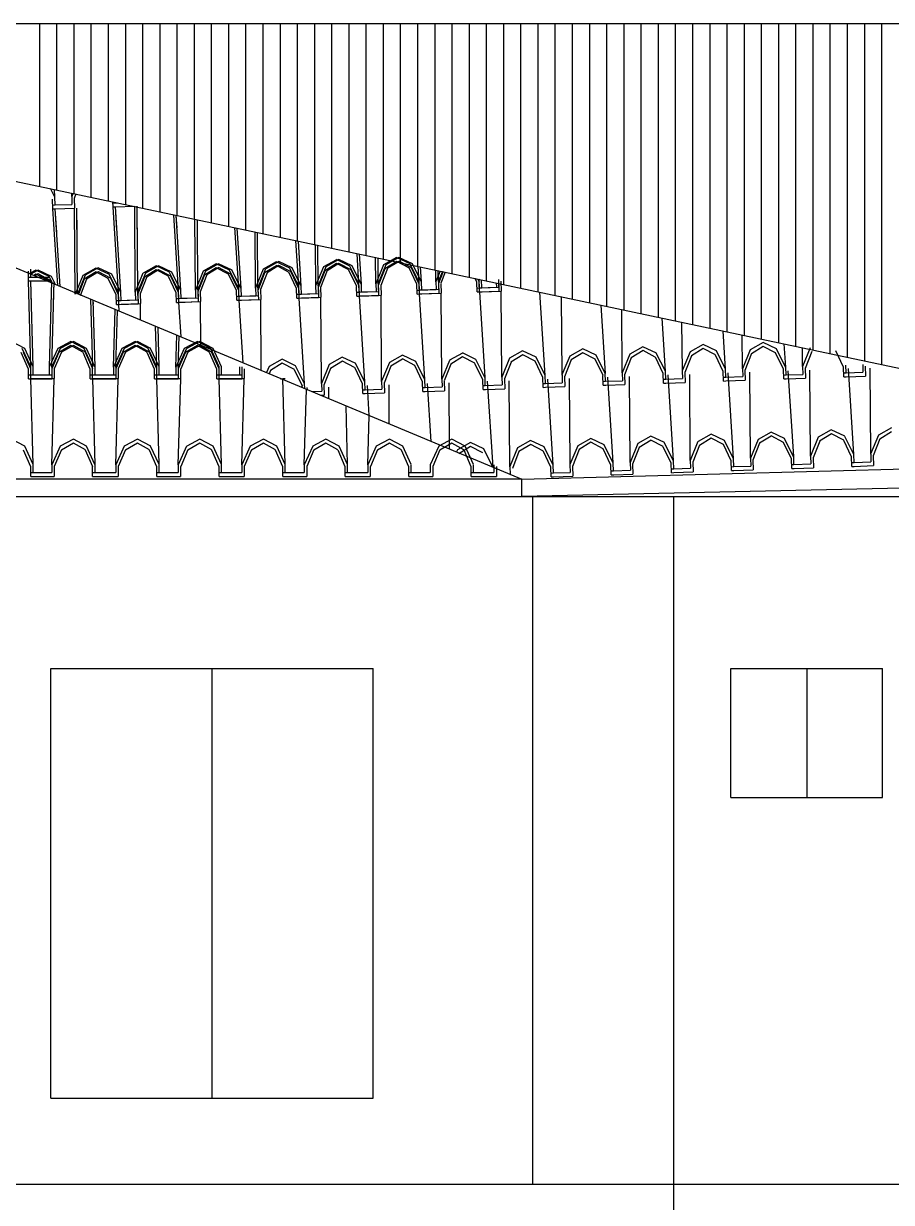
# Model space of a CAD drawing. Extents: x 10 to 180, y 167 to 221.
# Drawn here: x 147.86 to 151.9, y 172.59 to 178.08 of the extents above; entities that cross this region are included whole.
import ezdxf

# ---------------------------------------------------------------- set-up
doc = ezdxf.new("R2010")
doc.units = 0
doc.layers.get('0').update_dxf_attribs({"linetype": 'CONTINUOUS'})
for name, color, linetype in [('AMBIENTES', 3, 'CONTINUOUS'), ('ASHADE', 7, 'CONTINUOUS'), ('COBERTURA', 30, 'CONTINUOUS'), ('COBERTURA1', 6, 'CONTINUOUS'), ('DIVISÓRIAS', 7, 'CONTINUOUS'), ('ESQUADRIAS', 1, 'CONTINUOUS'), ('LOU', 7, 'CONTINUOUS')]:
    doc.layers.add(name, color=color, linetype=linetype)

msp = doc.modelspace()

# ---------------------------------------------------------------- linework, layer by layer
for p, q in [((117.32114299, 178.07850231), (177.32114299, 178.07850231)), ((117.32114299, 175.87850231), (177.32114299, 175.87850231)), ((147.39614299, 172.67850231), (157.22114299, 172.67850231))]:
    msp.add_line(p, q)
at = {"layer": 'AMBIENTES'}
msp.add_line((150.23364299, 172.67850231), (150.23364299, 175.87850231), dxfattribs=at)
at = {"layer": 'ASHADE'}
for p, q in [((145.8707494, 177.75850231), (153.91070446, 176.05850231)), ((145.8707494, 177.75850231), (150.18285582, 175.95850231)), ((150.18285582, 175.95850231), (153.91070446, 176.05850231)), ((150.18285582, 175.95850231), (141.25864299, 175.95850231)), ((150.18285582, 175.87850231), (150.18285582, 175.95850231)), ((153.91070446, 175.95850231), (150.18285582, 175.87850231))]:
    msp.add_line(p, q, dxfattribs=at)
at = {"layer": 'COBERTURA', "color": 2}
for p, q in [((148.0086841, 177.27112887), (147.98907764, 177.31059458)), ((147.99966145, 177.21612514), (147.99807485, 177.26155959)), ((148.00909444, 177.27143026), (148.0068644, 177.30683368)), ((148.01022444, 177.23468995), (148.00895516, 177.27103751)), ((148.09330936, 177.28855541), (148.08717798, 177.27369288)), ((148.08733859, 177.27377472), (148.08860787, 177.23742716)), ((148.08751129, 177.27339838), (148.08739796, 177.28980534)), ((148.09885354, 177.26507886), (148.10044015, 177.21964441)), ((148.10699085, 177.28566254), (148.09896347, 177.26528947)), ((147.99902681, 177.23429892), (148.01022444, 177.23468995)), ((147.99966145, 177.21612514), (148.01085908, 177.21651617)), ((148.02222814, 176.86041183), (147.99980464, 177.21640116)), ((148.01022444, 177.23468995), (148.08860787, 177.23742716)), ((148.01085908, 177.21651617), (148.10044015, 177.21964441)), ((148.03373127, 176.85561008), (148.01096505, 177.21704029)), ((148.01782361, 177.10815707), (148.01096515, 177.21704008)), ((148.10338143, 176.81893702), (148.10061709, 177.21915135)), ((148.11252564, 177.11146414), (148.11177742, 177.21979026)), ((148.11454184, 176.81957614), (148.1117775, 177.21979048)), ((148.27960228, 177.22590089), (148.27878384, 177.24933795)), ((148.27896763, 177.24407467), (148.29016527, 177.2444657)), ((148.27960228, 177.22590089), (148.29079991, 177.22629192)), ((148.3049072, 176.82674955), (148.27974726, 177.22618182)), ((148.29016527, 177.2444657), (148.29007852, 177.24694976)), ((148.29016527, 177.2444657), (148.30017368, 177.2448152)), ((148.29079991, 177.22629192), (148.38038097, 177.22942016)), ((148.31606761, 176.82738868), (148.29090767, 177.22682094)), ((148.29776654, 177.11793289), (148.29090777, 177.22682073)), ((148.38332439, 176.828708), (148.38056005, 177.22892233)), ((148.39246856, 177.12123996), (148.39172037, 177.22956124)), ((148.3944848, 176.82934712), (148.39172046, 177.22956146)), ((148.58484981, 176.83653021), (148.5626278, 177.18932086)), ((148.59601023, 176.83716934), (148.57397966, 177.18692058)), ((148.57770946, 177.12770872), (148.57397975, 177.18692056)), ((148.66326734, 176.83847897), (148.66098768, 177.16852326)), ((148.67241149, 177.13101578), (148.67216875, 177.16615909)), ((148.67442775, 176.8391181), (148.67216884, 177.16615907)), ((148.86479243, 176.84631087), (148.84697361, 177.12919765)), ((148.87595285, 176.84694999), (148.85832547, 177.12679737)), ((148.9432103, 176.84824995), (148.94140767, 177.10923014)), ((148.95437071, 176.84888908), (148.95258883, 177.10686595)), ((149.14473505, 176.85609152), (149.13131942, 177.06907445)), ((149.15589546, 176.85673065), (149.14267128, 177.06667416)), ((149.22315326, 176.85802093), (149.22182766, 177.04993702)), ((149.23431367, 176.85866006), (149.23300882, 177.04757284)), ((149.42467767, 176.86587218), (149.41566523, 177.00895124)), ((149.43583808, 176.8665113), (149.42701709, 177.00655096)), ((149.50309621, 176.86779191), (149.50224766, 176.99064391)), ((149.51425662, 176.86843104), (149.51342881, 176.98827972)), ((149.59957183, 176.98981961), (149.53909545, 176.95586486)), ((149.61073225, 176.99045874), (149.55025586, 176.95650399)), ((149.66228496, 176.96029318), (149.59958732, 176.9899466)), ((149.67344537, 176.96093231), (149.61074774, 176.99058573)), ((147.9199257, 176.93116954), (147.89126687, 176.91507891)), ((147.8968425, 176.89918878), (147.8968425, 176.9355585)), ((147.93108611, 176.93180867), (147.89701519, 176.91267939)), ((147.98263913, 176.9016342), (147.9199415, 176.93128761)), ((147.99379954, 176.90227332), (147.93110191, 176.93192674)), ((148.19986672, 176.94094455), (148.13939033, 176.9069898)), ((148.21102713, 176.94158368), (148.15055075, 176.90762893)), ((148.2625801, 176.91141069), (148.19988247, 176.94106411)), ((148.27374051, 176.91204982), (148.21104288, 176.94170324)), ((148.47980774, 176.95071956), (148.41933136, 176.91676482)), ((148.48043405, 176.93252492), (148.42555654, 176.89876576)), ((148.49096815, 176.95135869), (148.43049177, 176.91740394)), ((148.49159446, 176.93316404), (148.43671695, 176.89940488)), ((148.54252107, 176.92118719), (148.47982344, 176.95084061)), ((148.53740153, 176.90285254), (148.48030279, 176.9327014)), ((148.55368149, 176.92182632), (148.49098385, 176.95147973)), ((148.54856195, 176.90349166), (148.4914632, 176.93334053)), ((148.75974876, 176.96049458), (148.69927238, 176.92653983)), ((148.76037408, 176.94229952), (148.70549657, 176.90854036)), ((148.77090918, 176.9611337), (148.71043279, 176.92717896)), ((148.77153449, 176.94293865), (148.71665698, 176.90917949)), ((148.82246204, 176.93096369), (148.75976441, 176.96061711)), ((148.81734149, 176.91262937), (148.76024274, 176.94247824)), ((148.83362246, 176.93160282), (148.77092482, 176.96125623)), ((148.8285019, 176.9132685), (148.77140315, 176.94311736)), ((148.86436847, 176.84599782), (148.82216224, 176.93095444)), ((148.87552888, 176.84663694), (148.83332266, 176.93159356)), ((148.97903972, 176.93624897), (148.94286258, 176.84855514)), ((148.99020014, 176.9368881), (148.954023, 176.84919427)), ((149.03968979, 176.97026959), (148.9792134, 176.93631484)), ((149.04031411, 176.95207412), (148.9854366, 176.91831496)), ((149.0508502, 176.97090871), (148.99037381, 176.93695397)), ((149.05147452, 176.95271325), (148.99659701, 176.91895409)), ((149.10240301, 176.94074019), (149.03970538, 176.9703936)), ((149.09728144, 176.92240621), (149.04018269, 176.95225507)), ((149.11356343, 176.94137931), (149.0508658, 176.97103273)), ((149.10844185, 176.92304534), (149.0513431, 176.9528942)), ((149.14430655, 176.85577458), (149.10210032, 176.9407312)), ((149.15546696, 176.85641371), (149.11326073, 176.94137033)), ((149.25897788, 176.94602351), (149.22280074, 176.85832968)), ((149.27013829, 176.94666264), (149.23396115, 176.85896881)), ((149.31963081, 176.9800446), (149.25915442, 176.94608985)), ((149.32025414, 176.96184872), (149.26537663, 176.92808957)), ((149.33079122, 176.98068373), (149.27031484, 176.94672898)), ((149.33141455, 176.96248785), (149.27653704, 176.92872869)), ((149.38234399, 176.95051669), (149.31964635, 176.9801701)), ((149.37722139, 176.93218305), (149.32012264, 176.96203191)), ((149.3935044, 176.95115581), (149.33080677, 176.98080923)), ((149.3883818, 176.93282217), (149.33128305, 176.96267104)), ((149.41384564, 176.8556514), (149.37755542, 176.93171704)), ((149.42424462, 176.86555135), (149.3820384, 176.95050797)), ((149.42500605, 176.85629053), (149.38871583, 176.93235617)), ((149.43540503, 176.86619048), (149.39319881, 176.9511471)), ((149.53891603, 176.95579805), (149.50273889, 176.86810423)), ((149.55007644, 176.95643718), (149.5138993, 176.86874335)), ((149.54544212, 176.93813543), (149.51454637, 176.8597236)), ((149.55660253, 176.93877455), (149.52570678, 176.86036273)), ((149.60019417, 176.97162333), (149.54531666, 176.93786417)), ((149.61135458, 176.97226245), (149.55647707, 176.9385033)), ((149.65716134, 176.94195989), (149.60006259, 176.97180875)), ((149.66832175, 176.94259901), (149.61122301, 176.97244787)), ((149.69378842, 176.86542393), (149.6574982, 176.94148957)), ((149.7041827, 176.87532812), (149.66197647, 176.96028474)), ((149.70494883, 176.86606306), (149.66865862, 176.9421287)), ((149.71534311, 176.87596725), (149.67313688, 176.96092387)), ((149.70462029, 176.87565283), (149.70001104, 176.94882803)), ((149.7157807, 176.87629196), (149.7113629, 176.94642775)), ((149.78303917, 176.87756289), (149.78266765, 176.93135079)), ((147.88563804, 176.88100392), (147.88563804, 176.92646607)), ((147.88563804, 176.89918878), (147.8968425, 176.89918878)), ((147.88563804, 176.88100392), (147.8968425, 176.88100392)), ((147.89702879, 176.48129008), (147.88582417, 176.88135709)), ((147.8968425, 176.89918878), (147.9831239, 176.89918878)), ((147.8968425, 176.88100392), (147.99432836, 176.88100392)), ((147.90820471, 176.48153932), (147.89700009, 176.88160633)), ((147.90005681, 176.77246778), (147.89700018, 176.88160612)), ((147.92055399, 176.91297571), (147.91075147, 176.90694547)), ((147.9317144, 176.91361484), (147.91678134, 176.90442842)), ((147.97752163, 176.88329886), (147.92042288, 176.91314773)), ((147.98868204, 176.88393799), (147.9315833, 176.91378685)), ((147.98017338, 176.87796672), (147.97784151, 176.8828544)), ((147.9977449, 176.87063185), (147.98234802, 176.90162413)), ((147.98331676, 176.48035568), (147.99452139, 176.88042269)), ((147.99448987, 176.8719906), (147.98900193, 176.88349353)), ((148.01222586, 176.86458707), (147.99350843, 176.90226326)), ((147.99449268, 176.48060492), (148.00569731, 176.88067193)), ((148.00266676, 176.77246778), (148.00569721, 176.88067172)), ((148.13922526, 176.90692535), (148.10304812, 176.81923152)), ((148.15038567, 176.90756448), (148.11420854, 176.81987065)), ((148.14572936, 176.88923994), (148.1185311, 176.82021214)), ((148.15688977, 176.88987906), (148.12599402, 176.81146724)), ((148.20049402, 176.92275031), (148.14561651, 176.88899115)), ((148.21165443, 176.92338944), (148.15677693, 176.88963028)), ((148.25746158, 176.8930757), (148.20036284, 176.92292456)), ((148.268622, 176.89371483), (148.21152325, 176.92356369)), ((148.29407451, 176.81656129), (148.2577843, 176.89262693)), ((148.30449232, 176.82644428), (148.26228609, 176.9114009)), ((148.30523493, 176.81720041), (148.26894471, 176.89326605)), ((148.31565273, 176.82708341), (148.27344651, 176.91204003)), ((148.41916342, 176.91669989), (148.38298628, 176.82900606)), ((148.43032383, 176.91733902), (148.39414669, 176.82964519)), ((148.42567191, 176.89901903), (148.39477616, 176.82060721)), ((148.43683232, 176.89965816), (148.40593658, 176.82124634)), ((148.5740173, 176.82633382), (148.53772708, 176.90239946)), ((148.58443039, 176.83622105), (148.54222417, 176.92117767)), ((148.58517771, 176.82697294), (148.54888749, 176.90303858)), ((148.59559081, 176.83686017), (148.55338458, 176.92181679)), ((148.69910157, 176.92647443), (148.66292443, 176.8387806)), ((148.71026198, 176.92711356), (148.67408484, 176.83941973)), ((148.70561446, 176.90879813), (148.67471872, 176.83038631)), ((148.71677488, 176.90943726), (148.68587913, 176.83102543)), ((148.85396008, 176.83610634), (148.81766986, 176.91217198)), ((148.86512049, 176.83674547), (148.82883027, 176.91281111)), ((148.98555701, 176.91857723), (148.95466127, 176.84016541)), ((148.99671743, 176.91921636), (148.96582168, 176.84080453)), ((149.13390286, 176.84587887), (149.09761264, 176.92194451)), ((149.14506327, 176.846518), (149.10877305, 176.92258364)), ((149.26549957, 176.92835633), (149.23460382, 176.8499445)), ((149.27665998, 176.92899546), (149.24576423, 176.85058363)), ((149.70573953, 176.83888308), (149.70447024, 176.87523064)), ((149.71689994, 176.83952221), (149.71563066, 176.87586977)), ((149.80296577, 176.92705888), (149.78267705, 176.87787877)), ((149.78285367, 176.87796785), (149.78412296, 176.84162029)), ((149.81298826, 176.92493968), (149.79383746, 176.87851789)), ((149.79419958, 176.87820202), (149.7938488, 176.9289866)), ((149.79401409, 176.87860697), (149.79528337, 176.84225942)), ((149.81607498, 176.92428701), (149.79448892, 176.8695027)), ((149.82614463, 176.92215785), (149.80564934, 176.87014183)), ((149.9737312, 176.87519646), (149.96537126, 176.89271922)), ((149.97511736, 176.83009402), (149.97353076, 176.87552847)), ((149.98489161, 176.87583558), (149.97812295, 176.89002295)), ((149.98412077, 176.88510489), (149.98209471, 176.88918314)), ((149.98568035, 176.84865883), (149.98441107, 176.88500639)), ((149.98627777, 176.83073315), (149.98469117, 176.87616759)), ((149.99528118, 176.88574401), (149.99491985, 176.88647134)), ((149.99684077, 176.84929796), (149.99557148, 176.88564551)), ((150.07395491, 176.88838272), (150.0752242, 176.85203517)), ((150.08546987, 176.87968686), (150.08705647, 176.83425242)), ((148.30603541, 176.79000434), (148.30476612, 176.82635189)), ((148.31719582, 176.79064346), (148.31592654, 176.82699102)), ((148.38314955, 176.8290891), (148.38441884, 176.79274155)), ((148.39430997, 176.82972823), (148.39557925, 176.79338067)), ((148.39466451, 176.82039324), (148.39625111, 176.7749588)), ((148.40582492, 176.82103237), (148.40741153, 176.77559792)), ((148.57541324, 176.78121528), (148.57382664, 176.82664972)), ((148.58597623, 176.79978008), (148.58470695, 176.83612764)), ((148.58657365, 176.7818544), (148.58498705, 176.82728885)), ((148.59713664, 176.80041921), (148.59586736, 176.83676677)), ((148.66309038, 176.83886485), (148.66435966, 176.80251729)), ((148.67425079, 176.83950398), (148.67552007, 176.80315642)), ((148.67460533, 176.83016899), (148.67619194, 176.78473454)), ((148.68576574, 176.83080812), (148.68735235, 176.78537367)), ((148.85535407, 176.79099102), (148.85376746, 176.83642547)), ((148.86591706, 176.80955583), (148.86464777, 176.84590339)), ((148.86651448, 176.79163015), (148.86492787, 176.8370646)), ((148.87707747, 176.81019496), (148.87580818, 176.84654252)), ((148.9430312, 176.8486406), (148.94430049, 176.81229304)), ((148.95419161, 176.84927973), (148.9554609, 176.81293217)), ((148.95454616, 176.83994474), (148.95613276, 176.79451029)), ((148.96570657, 176.84058387), (148.96729317, 176.79514942)), ((149.13529489, 176.80076677), (149.13370828, 176.84620122)), ((149.14585788, 176.81933158), (149.1445886, 176.85567914)), ((149.1464553, 176.8014059), (149.1448687, 176.84684035)), ((149.14585788, 176.81933158), (149.22424131, 176.82206879)), ((149.15701829, 176.81997071), (149.15574901, 176.85631827)), ((149.15701829, 176.81997071), (149.23540172, 176.82270792)), ((149.22297203, 176.85841635), (149.22424131, 176.82206879)), ((149.23413244, 176.85905548), (149.23540172, 176.82270792)), ((149.23448698, 176.84972049), (149.23607359, 176.80428604)), ((149.24564739, 176.85035962), (149.247234, 176.80492517)), ((149.41523571, 176.81054252), (149.41364911, 176.85597697)), ((149.41460107, 176.8287163), (149.4257987, 176.82910733)), ((149.4257987, 176.82910733), (149.42452942, 176.86545489)), ((149.42639613, 176.81118165), (149.42480952, 176.8566161)), ((149.42576148, 176.82935543), (149.43695912, 176.82974646)), ((149.4257987, 176.82910733), (149.50418214, 176.83184454)), ((149.43695912, 176.82974646), (149.43568983, 176.86609402)), ((149.43695912, 176.82974646), (149.51534255, 176.83248367)), ((149.50291285, 176.8681921), (149.50418214, 176.83184454)), ((149.51407326, 176.86883123), (149.51534255, 176.83248367)), ((149.5144278, 176.85949624), (149.51601441, 176.81406179)), ((149.52558822, 176.86013537), (149.52717482, 176.81470092)), ((149.69517654, 176.82031827), (149.69358993, 176.86575272)), ((149.6945419, 176.83849205), (149.70573953, 176.83888308)), ((149.69517654, 176.82031827), (149.70637417, 176.8207093)), ((149.70633695, 176.8209574), (149.70475034, 176.86639185)), ((149.70570231, 176.83913118), (149.71689994, 176.83952221)), ((149.70573953, 176.83888308), (149.78412296, 176.84162029)), ((149.70633695, 176.8209574), (149.71753458, 176.82134843)), ((149.70637417, 176.8207093), (149.79595523, 176.82383754)), ((149.73165084, 176.4218306), (149.7064909, 176.82126286)), ((149.71689994, 176.83952221), (149.79528337, 176.84225942)), ((149.71753458, 176.82134843), (149.80711565, 176.82447667)), ((149.79436863, 176.86927199), (149.79595523, 176.82383754)), ((149.80552904, 176.86991112), (149.80711565, 176.82447667)), ((149.81006972, 176.42374066), (149.80730538, 176.82395499)), ((149.97448272, 176.8482678), (149.98568035, 176.84865883)), ((149.97511736, 176.83009402), (149.986315, 176.83048505)), ((149.98564313, 176.84890693), (149.99684077, 176.84929796)), ((149.98568035, 176.84865883), (150.06406378, 176.85139604)), ((149.98627777, 176.83073315), (149.99747541, 176.83112418)), ((149.986315, 176.83048505), (150.07589606, 176.83361329)), ((150.01159346, 176.43161125), (149.98643352, 176.83104352)), ((149.99684077, 176.84929796), (150.0752242, 176.85203517)), ((149.99747541, 176.83112418), (150.08705647, 176.83425242)), ((150.06334416, 176.87200344), (150.06406378, 176.85139604)), ((150.07463884, 176.86961524), (150.07589606, 176.83361329)), ((150.09001268, 176.43351163), (150.08724834, 176.83372597)), ((150.29153608, 176.44139191), (150.2671263, 176.82891493)), ((148.18499242, 176.48129492), (148.17617431, 176.79615017)), ((148.19616834, 176.48154416), (148.18748949, 176.79142688)), ((148.18802057, 176.77246778), (148.18748958, 176.79142684)), ((148.29547242, 176.77143953), (148.29388581, 176.81687397)), ((148.29483777, 176.78961331), (148.30603541, 176.79000434)), ((148.29547242, 176.77143953), (148.30667005, 176.77183056)), ((148.30663283, 176.77207865), (148.30504622, 176.8175131)), ((148.30599819, 176.79025243), (148.31719582, 176.79064346)), ((148.30603541, 176.79000434), (148.38441884, 176.79274155)), ((148.30663283, 176.77207865), (148.31783046, 176.77246968)), ((148.30667005, 176.77183056), (148.39625111, 176.7749588)), ((148.30876556, 176.74080269), (148.30677781, 176.77235958)), ((148.31719582, 176.79064346), (148.39557925, 176.79338067)), ((148.31783046, 176.77246968), (148.40741153, 176.77559792)), ((148.40811394, 176.69933175), (148.4075906, 176.7751001)), ((148.5747786, 176.79938905), (148.58597623, 176.79978008)), ((148.57541324, 176.78121528), (148.58661087, 176.78160631)), ((148.58593901, 176.80002818), (148.59713664, 176.80041921)), ((148.58597623, 176.79978008), (148.66435966, 176.80251729)), ((148.58657365, 176.7818544), (148.59777129, 176.78224543)), ((148.58661087, 176.78160631), (148.67619194, 176.78473454)), ((148.59690034, 176.62052675), (148.58672043, 176.78214024)), ((148.59713664, 176.80041921), (148.67552007, 176.80315642)), ((148.59777129, 176.78224543), (148.68735235, 176.78537367)), ((148.68893406, 176.58210917), (148.68753356, 176.78487108)), ((148.85471942, 176.8091648), (148.86591706, 176.80955583)), ((148.85535407, 176.79099102), (148.8665517, 176.79138205)), ((148.86587984, 176.80980393), (148.87707747, 176.81019496)), ((148.86591706, 176.80955583), (148.94430049, 176.81229304)), ((148.86651448, 176.79163015), (148.87771211, 176.79202118)), ((148.8665517, 176.79138205), (148.95613276, 176.79451029)), ((148.88503513, 176.50025082), (148.86666305, 176.79192089)), ((148.87707747, 176.81019496), (148.9554609, 176.81293217)), ((148.87771211, 176.79202118), (148.96729317, 176.79514942)), ((148.96975418, 176.4648866), (148.96747651, 176.79464205)), ((149.13466025, 176.81894055), (149.14585788, 176.81933158)), ((149.13529489, 176.80076677), (149.14649252, 176.8011578)), ((149.14582066, 176.81957968), (149.15701829, 176.81997071)), ((149.1464553, 176.8014059), (149.15765293, 176.80179693)), ((149.14649252, 176.8011578), (149.23607359, 176.80428604)), ((149.1717656, 176.40226929), (149.14660567, 176.80170155)), ((149.15765293, 176.80179693), (149.247234, 176.80492517)), ((149.25018381, 176.4041987), (149.24741947, 176.80441303)), ((149.41523571, 176.81054252), (149.42643335, 176.81093355)), ((149.42639613, 176.81118165), (149.43759376, 176.81157268)), ((149.42643335, 176.81093355), (149.51601441, 176.81406179)), ((149.45170822, 176.41204994), (149.42654829, 176.81148221)), ((149.43759376, 176.81157268), (149.52717482, 176.81470092)), ((149.53012677, 176.41396968), (149.52736243, 176.81418401)), ((150.36995563, 176.44328261), (150.36743852, 176.80770452)), ((150.5714787, 176.45117257), (150.55147211, 176.76879173)), ((148.28174736, 176.48035084), (148.28926973, 176.74894082)), ((148.29292328, 176.48060008), (148.3003096, 176.74433245)), ((150.64989859, 176.45305359), (150.64785851, 176.7484114)), ((148.48342302, 176.48129976), (148.47813524, 176.6701028)), ((148.49459894, 176.481549), (148.48945042, 176.66537951)), ((150.85142132, 176.46095322), (150.83581792, 176.70866852)), ((150.92984155, 176.46282457), (150.92827851, 176.68911829)), ((148.57232777, 176.480346), (148.57649238, 176.62904564)), ((148.58350369, 176.48059524), (148.58753225, 176.62443727)), ((151.13136393, 176.47073388), (151.12016373, 176.64854531)), ((151.2097845, 176.47259555), (151.2086985, 176.62982517)), ((147.86882937, 176.56756052), (147.80720482, 176.59938398)), ((147.88584521, 176.47135602), (147.85223175, 176.54864183)), ((147.8965287, 176.48093983), (147.85731313, 176.56731768)), ((147.89702113, 176.47160526), (147.86340767, 176.54889108)), ((147.90770462, 176.48118908), (147.86848905, 176.56756692)), ((148.02213002, 176.56710284), (147.98291445, 176.480725)), ((148.03330594, 176.56735209), (147.99409037, 176.48097424)), ((148.02809038, 176.54927603), (147.99447692, 176.47199022)), ((148.03926629, 176.54952528), (148.00565284, 176.47223946)), ((148.08397082, 176.59899127), (148.02234627, 176.5671678)), ((148.08394565, 176.58077986), (148.02792339, 176.54895646)), ((148.09514674, 176.59924051), (148.03352219, 176.56741704)), ((148.09512157, 176.5810291), (148.03909931, 176.54920571)), ((148.13984288, 176.54917318), (148.08382063, 176.58099658)), ((148.14561528, 176.56731201), (148.08399073, 176.59913548)), ((148.1510188, 176.54942243), (148.09499655, 176.58124582)), ((148.1567912, 176.56756126), (148.09516665, 176.59938473)), ((148.17380871, 176.47135273), (148.14019526, 176.54863854)), ((148.18448765, 176.48094095), (148.14527208, 176.56731879)), ((148.18498463, 176.47160198), (148.15137117, 176.54888779)), ((148.19566357, 176.48119019), (148.156448, 176.56756803)), ((148.32055595, 176.56710173), (148.28134038, 176.48072388)), ((148.33173187, 176.56735097), (148.29251629, 176.48097313)), ((148.32652086, 176.54927932), (148.2929074, 176.47199351)), ((148.33769678, 176.54952856), (148.30408332, 176.47224275)), ((148.38239963, 176.59899052), (148.32077508, 176.56716706)), ((148.38237345, 176.58077874), (148.3263512, 176.54895535)), ((148.39357555, 176.59923977), (148.331951, 176.5674163)), ((148.39354937, 176.58102799), (148.33752712, 176.54920459)), ((148.43827068, 176.5491743), (148.38224843, 176.5809977)), ((148.44404409, 176.56731276), (148.38241954, 176.59913623)), ((148.4494466, 176.54942355), (148.39342435, 176.58124694)), ((148.45522001, 176.567562), (148.39359546, 176.59938547)), ((148.4722392, 176.47134944), (148.43862574, 176.54863526)), ((148.48291358, 176.48094206), (148.44369801, 176.5673199)), ((148.48341511, 176.47159869), (148.44980166, 176.5488845)), ((148.4940895, 176.48119131), (148.45487393, 176.56756915)), ((148.61113167, 176.56710061), (148.5719161, 176.48072277)), ((148.62230759, 176.56734986), (148.58309202, 176.48097201)), ((148.61710114, 176.54928261), (148.58348768, 176.47199679)), ((148.62827706, 176.54953185), (148.5946636, 176.47224604)), ((148.67297824, 176.59898978), (148.61135369, 176.56716631)), ((148.67295106, 176.58077762), (148.6169288, 176.54895423)), ((148.68415416, 176.59923902), (148.62252961, 176.56741556)), ((148.68412698, 176.58102687), (148.62810472, 176.54920347)), ((148.72884829, 176.54917542), (148.67282603, 176.58099882)), ((148.7346227, 176.5673135), (148.67299815, 176.59913697)), ((148.74002421, 176.54942466), (148.68400195, 176.58124806)), ((148.74579862, 176.56756275), (148.68417407, 176.59938621)), ((148.76281948, 176.47134616), (148.72920602, 176.54863197)), ((148.7734893, 176.48094318), (148.73427373, 176.56732102)), ((148.7739954, 176.4715954), (148.74038194, 176.54888121)), ((148.78466522, 176.48119242), (148.74544965, 176.56757026)), ((150.18648443, 176.5555474), (150.12600805, 176.52159265)), ((150.24919745, 176.52602395), (150.18649982, 176.55567736)), ((150.46642545, 176.56532241), (150.40594907, 176.53136766)), ((150.46704481, 176.5471249), (150.4121673, 176.51336574)), ((150.52913842, 176.53580044), (150.46644079, 176.56545386)), ((150.52401175, 176.51746816), (150.466913, 176.54731702)), ((150.74636648, 176.57509742), (150.68589009, 176.54114268)), ((150.74698484, 176.5568995), (150.69210733, 176.52314035)), ((150.80907939, 176.54557694), (150.74638176, 176.57523036)), ((150.8039517, 176.527245), (150.74685295, 176.55709386)), ((150.96563735, 176.55084852), (150.92946021, 176.46315469)), ((151.0263075, 176.58487244), (150.96583111, 176.55091769)), ((151.02692487, 176.56667411), (150.97204736, 176.53291495)), ((151.08902036, 176.55535344), (151.02632273, 176.58500686)), ((151.08389165, 176.53702183), (151.0267929, 176.5668707)), ((151.13090363, 176.47038972), (151.0886974, 176.55534634)), ((151.2455755, 176.56062306), (151.20939837, 176.47292923)), ((151.30624852, 176.59464745), (151.24577214, 176.5606927)), ((151.3068649, 176.57644871), (151.25198739, 176.54268955)), ((151.36896133, 176.56512994), (151.3062637, 176.59478335)), ((151.3638316, 176.54679867), (151.30673286, 176.57664753)), ((151.40047566, 176.47023686), (151.36418544, 176.5463025)), ((151.4108417, 176.48016649), (151.36863548, 176.56512311)), ((151.41130655, 176.48051453), (151.40450954, 176.58842211)), ((151.48972746, 176.48236653), (151.48911849, 176.57053205)), ((151.52551366, 176.5703976), (151.48933652, 176.48270378)), ((151.53207054, 176.55276688), (151.50117479, 176.47435505)), ((151.68041844, 176.48000939), (151.64412823, 176.55607503)), ((149.06672034, 176.51644735), (149.00624395, 176.48249261)), ((149.06734466, 176.49825189), (149.01246715, 176.46449273)), ((149.12943357, 176.48691795), (149.06673594, 176.51657137)), ((149.12431199, 176.46858398), (149.06721324, 176.49843284)), ((149.28600843, 176.49220128), (149.24983129, 176.40450745)), ((149.34666136, 176.52622236), (149.28618498, 176.49226762)), ((149.34728469, 176.50802649), (149.29240718, 176.47426733)), ((149.40937454, 176.49669445), (149.34667691, 176.52634787)), ((149.40425194, 176.47836081), (149.34715319, 176.50820967)), ((149.45127517, 176.41172912), (149.40906895, 176.49668574)), ((149.56594658, 176.50197582), (149.52976944, 176.41428199)), ((149.62660239, 176.53599738), (149.566126, 176.50204263)), ((149.62722472, 176.51780109), (149.57234721, 176.48404193)), ((149.68931551, 176.50647095), (149.62661788, 176.53612436)), ((149.68419189, 176.48813765), (149.62709315, 176.51798651)), ((149.73121325, 176.42150588), (149.68900703, 176.5064625)), ((149.84588474, 176.51175036), (149.8097076, 176.42405653)), ((149.85241522, 176.49409229), (149.82151948, 176.41568047)), ((149.90654341, 176.54577239), (149.84606702, 176.51181764)), ((149.90716475, 176.5275757), (149.85228724, 176.49381654)), ((149.96925648, 176.51624745), (149.90655885, 176.54590086)), ((149.96413185, 176.49791449), (149.9070331, 176.52776335)), ((150.00076176, 176.42137422), (149.96447154, 176.49743986)), ((150.01115133, 176.43128265), (149.9689451, 176.51623927)), ((150.12582289, 176.5215249), (150.08964575, 176.43383107)), ((150.13235778, 176.50387139), (150.10146203, 176.42545956)), ((150.18710478, 176.5373503), (150.13222727, 176.50359114)), ((150.2440718, 176.50769132), (150.18697305, 176.53754018)), ((150.28070454, 176.43114675), (150.24441432, 176.50721239)), ((150.2910894, 176.44105942), (150.24888318, 176.52601604)), ((150.40576104, 176.53129944), (150.3695839, 176.44360561)), ((150.41230033, 176.51365049), (150.38140458, 176.43523866)), ((150.56064732, 176.44091928), (150.5243571, 176.51698492)), ((150.57102748, 176.45083619), (150.52882125, 176.53579281)), ((150.6856992, 176.54107398), (150.64952206, 176.45338015)), ((150.69224288, 176.52342959), (150.66134713, 176.44501776)), ((150.8405901, 176.45069181), (150.80429988, 176.52675745)), ((150.85096555, 176.46061296), (150.80875933, 176.54556958)), ((150.97218543, 176.53320868), (150.94128969, 176.45479686)), ((151.12053288, 176.46046434), (151.08424266, 176.53652998)), ((151.25212798, 176.54298778), (151.22123224, 176.46457596)), ((151.76947, 176.49257586), (151.77073928, 176.4562283)), ((147.88563804, 176.42626555), (147.88563804, 176.47172769)), ((147.88563804, 176.44445041), (147.8968425, 176.44445041)), ((147.89681396, 176.42651479), (147.89681396, 176.47197693)), ((147.89681396, 176.44469965), (147.90801842, 176.44469965)), ((147.8968425, 176.44445041), (147.8968425, 176.48082012)), ((147.8968425, 176.44445041), (147.9831239, 176.44445041)), ((147.90801842, 176.44469965), (147.90801842, 176.48106936)), ((147.90801842, 176.44469965), (147.99429982, 176.44469965)), ((147.9831239, 176.48082012), (147.9831239, 176.44445041)), ((147.99429982, 176.48106936), (147.99429982, 176.44469965)), ((147.99432836, 176.47172769), (147.99432836, 176.42626555)), ((148.00550428, 176.47197693), (148.00550428, 176.42651479)), ((148.1735997, 176.42626555), (148.1735997, 176.47172769)), ((148.1735997, 176.44445041), (148.18480416, 176.44445041)), ((148.18477562, 176.42651479), (148.18477562, 176.47197693)), ((148.18477562, 176.44469965), (148.19598008, 176.44469965)), ((148.18480416, 176.44445041), (148.18480416, 176.48082012)), ((148.18480416, 176.44445041), (148.28155254, 176.44445041)), ((148.19598008, 176.44469965), (148.19598008, 176.48106936)), ((148.19598008, 176.44469965), (148.29272846, 176.44469965)), ((148.28155254, 176.48082012), (148.28155254, 176.44445041)), ((148.29272846, 176.48106936), (148.29272846, 176.44469965)), ((148.292757, 176.47172769), (148.292757, 176.42626555)), ((148.30393292, 176.47197693), (148.30393292, 176.42651479)), ((148.47202834, 176.42626555), (148.47202834, 176.47172769)), ((148.47202834, 176.44445041), (148.48323279, 176.44445041)), ((148.48320425, 176.42651479), (148.48320425, 176.47197693)), ((148.48320425, 176.44469965), (148.49440871, 176.44469965)), ((148.48323279, 176.44445041), (148.48323279, 176.48082012)), ((148.48323279, 176.44445041), (148.57213098, 176.44445041)), ((148.49440871, 176.44469965), (148.49440871, 176.48106936)), ((148.49440871, 176.44469965), (148.5833069, 176.44469965)), ((148.57213098, 176.48082012), (148.57213098, 176.44445041)), ((148.5833069, 176.48106936), (148.5833069, 176.44469965)), ((148.58333544, 176.47172769), (148.58333544, 176.42626555)), ((148.59451136, 176.47197693), (148.59451136, 176.42651479)), ((148.76260677, 176.42626555), (148.76260677, 176.47172769)), ((148.76260677, 176.44445041), (148.77381123, 176.44445041)), ((148.77378269, 176.42651479), (148.77378269, 176.47197693)), ((148.77378269, 176.44469965), (148.78498715, 176.44469965)), ((148.77381123, 176.44445041), (148.77381123, 176.48082012)), ((148.77381123, 176.44445041), (148.86827085, 176.44445041)), ((148.78498715, 176.44469965), (148.78498715, 176.48106936)), ((148.78498715, 176.44469965), (148.87944677, 176.44469965)), ((148.86827085, 176.48082012), (148.86827085, 176.44445041)), ((148.87944677, 176.48106936), (148.87944677, 176.44469965)), ((148.87947531, 176.47172769), (148.87947531, 176.42626555)), ((148.89065123, 176.47197693), (148.89065123, 176.42651479)), ((149.00607028, 176.48242674), (148.99456219, 176.454531)), ((149.01258757, 176.464755), (149.00658214, 176.44951353)), ((149.16093341, 176.39205664), (149.12464319, 176.46812228)), ((149.1713371, 176.40195235), (149.12913087, 176.48690897)), ((149.29253012, 176.47453409), (149.26163437, 176.39612227)), ((149.44087619, 176.40182917), (149.40458597, 176.47789481)), ((149.57247267, 176.48431319), (149.54157693, 176.40590137)), ((149.72081897, 176.41160169), (149.68452876, 176.48766733)), ((150.29265173, 176.40461234), (150.29138245, 176.4409599)), ((150.36976588, 176.44369711), (150.37103516, 176.40734955)), ((150.56202956, 176.39582328), (150.56044296, 176.44125773)), ((150.57259255, 176.41438809), (150.57132327, 176.45073565)), ((150.6497067, 176.45347286), (150.65097599, 176.4171253)), ((150.66122165, 176.444777), (150.66280826, 176.39934255)), ((150.686986, 176.03633326), (150.68422167, 176.43654759)), ((150.84197039, 176.40559903), (150.84038378, 176.45103348)), ((150.85253338, 176.42416384), (150.85126409, 176.4605114)), ((150.88850873, 176.04423289), (150.86334879, 176.44366515)), ((150.92964752, 176.46324861), (150.93091681, 176.42690105)), ((150.94116248, 176.45455275), (150.94274908, 176.4091183)), ((150.96692896, 176.04610424), (150.96416462, 176.44631857)), ((151.12191121, 176.41537478), (151.12032461, 176.46080923)), ((151.1324742, 176.43393959), (151.13120492, 176.47028715)), ((151.1324742, 176.43393959), (151.21085763, 176.4366768)), ((151.16845135, 176.05401354), (151.14329141, 176.45344581)), ((151.20958835, 176.47302436), (151.21085763, 176.4366768)), ((151.2211033, 176.4643285), (151.22268991, 176.41889405)), ((151.24687192, 176.05587521), (151.24410758, 176.45608955)), ((151.40185204, 176.42515053), (151.40026543, 176.47058498)), ((151.40121739, 176.44332431), (151.41241503, 176.44371534)), ((151.41241503, 176.44371534), (151.41114574, 176.4800629)), ((151.41241503, 176.44371534), (151.49079846, 176.44645255)), ((151.44839397, 176.0637942), (151.42323403, 176.46322646)), ((151.48952917, 176.48280011), (151.49079846, 176.44645255)), ((151.50104413, 176.47410425), (151.50263073, 176.4286698)), ((151.52681487, 176.06564619), (151.52405054, 176.46586053)), ((151.68179286, 176.43492628), (151.68020625, 176.48036073)), ((151.68115822, 176.45310006), (151.69235585, 176.45349109)), ((151.69235585, 176.45349109), (151.69108657, 176.48983865)), ((151.69235585, 176.45349109), (151.77073928, 176.4562283)), ((151.69299049, 176.43531731), (151.78257156, 176.43844555)), ((151.72833658, 176.07357485), (151.70317665, 176.47300712)), ((151.78098495, 176.48388), (151.78257156, 176.43844555)), ((151.80675783, 176.07541717), (151.80399349, 176.47563151)), ((147.88563804, 176.42626555), (147.8968425, 176.42626555)), ((147.89681396, 176.42651479), (147.90801842, 176.42651479)), ((147.8968425, 176.42626555), (147.99432836, 176.42626555)), ((147.90820471, 176.02680094), (147.89700009, 176.42686795)), ((147.90801842, 176.42651479), (148.00550428, 176.42651479)), ((147.99449268, 176.02586655), (148.00569731, 176.42593356)), ((148.1735997, 176.42626555), (148.18480416, 176.42626555)), ((148.18477562, 176.42651479), (148.19598008, 176.42651479)), ((148.18480416, 176.42626555), (148.292757, 176.42626555)), ((148.19616834, 176.02680579), (148.18496371, 176.4268728)), ((148.19598008, 176.42651479), (148.30393292, 176.42651479)), ((148.29292328, 176.02586171), (148.30412791, 176.42592872)), ((148.47202834, 176.42626555), (148.48323279, 176.42626555)), ((148.48320425, 176.42651479), (148.49440871, 176.42651479)), ((148.48323279, 176.42626555), (148.58333544, 176.42626555)), ((148.49459894, 176.02681063), (148.48339431, 176.42687764)), ((148.49440871, 176.42651479), (148.59451136, 176.42651479)), ((148.58350369, 176.02585686), (148.59470831, 176.42592387)), ((148.76260677, 176.42626555), (148.77381123, 176.42626555)), ((148.77378269, 176.42651479), (148.78498715, 176.42651479)), ((148.77381123, 176.42626555), (148.87947531, 176.42626555)), ((148.78517934, 176.02681547), (148.77397472, 176.42688248)), ((148.78498715, 176.42651479), (148.89065123, 176.42651479)), ((148.87964553, 176.02585202), (148.89085015, 176.42591903)), ((149.05874699, 176.42626704), (149.06995145, 176.42626704)), ((149.06992291, 176.42651628), (149.08112737, 176.42651628)), ((149.0813176, 176.02681211), (149.07011297, 176.42687912)), ((149.16099452, 176.38505726), (149.16073884, 176.39237899)), ((149.17237165, 176.38030811), (149.17161915, 176.40185691)), ((149.1843011, 176.37532841), (149.18369308, 176.38498121)), ((149.25000258, 176.40459411), (149.25127186, 176.36824656)), ((149.26151753, 176.39589826), (149.26310414, 176.35046381)), ((149.28488229, 176.33334286), (149.28450688, 176.3876927)), ((149.44226627, 176.35672029), (149.44067966, 176.40215473)), ((149.45282926, 176.3752851), (149.45155997, 176.41163265)), ((149.47243589, 176.25505247), (149.4636357, 176.39476187)), ((149.5299434, 176.41436986), (149.53121269, 176.37802231)), ((149.54145836, 176.405674), (149.54304496, 176.36023956)), ((149.56570241, 176.21612029), (149.56444984, 176.39746368)), ((149.72220709, 176.36649604), (149.72062049, 176.41193048)), ((149.72157245, 176.38466981), (149.73277008, 176.38506084)), ((149.73277008, 176.38506084), (149.7315008, 176.4214084)), ((149.73277008, 176.38506084), (149.81115351, 176.38779805)), ((149.76057067, 176.13477654), (149.74357832, 176.40454253)), ((149.80988423, 176.42414561), (149.81115351, 176.38779805)), ((149.82139918, 176.41544975), (149.82298579, 176.37001531)), ((149.84652252, 176.09889771), (149.8443928, 176.40723466)), ((150.00214792, 176.37627178), (150.00056131, 176.42170623)), ((150.00151327, 176.39444556), (150.01271091, 176.39483659)), ((150.01271091, 176.39483659), (150.01144162, 176.43118415)), ((150.01271091, 176.39483659), (150.09109434, 176.3975738)), ((150.04868087, 176.01489092), (150.02352094, 176.41432318)), ((150.08982505, 176.43392136), (150.09109434, 176.3975738)), ((150.10134001, 176.4252255), (150.10292661, 176.37979105)), ((150.12710009, 176.0167913), (150.12433575, 176.41700563)), ((150.28208874, 176.38604753), (150.28050213, 176.43148198)), ((150.2814541, 176.40422131), (150.29265173, 176.40461234)), ((150.28208874, 176.38604753), (150.29328637, 176.38643856)), ((150.29265173, 176.40461234), (150.37103516, 176.40734955)), ((150.29328637, 176.38643856), (150.38286744, 176.3895668)), ((150.32862349, 176.02467157), (150.30346355, 176.42410384)), ((150.38128083, 176.43500125), (150.38286744, 176.3895668)), ((150.40704305, 176.02656228), (150.40427871, 176.42677661)), ((150.56139492, 176.41399706), (150.57259255, 176.41438809)), ((150.56202956, 176.39582328), (150.5732272, 176.39621431)), ((150.57259255, 176.41438809), (150.65097599, 176.4171253)), ((150.5732272, 176.39621431), (150.66280826, 176.39934255)), ((150.60856611, 176.03445223), (150.58340617, 176.43388449)), ((150.84133575, 176.42377281), (150.85253338, 176.42416384)), ((150.84197039, 176.40559903), (150.85316802, 176.40599006)), ((150.85253338, 176.42416384), (150.93091681, 176.42690105)), ((150.85316802, 176.40599006), (150.94274908, 176.4091183)), ((151.12127657, 176.43354856), (151.1324742, 176.43393959)), ((151.12191121, 176.41537478), (151.13310885, 176.41576581)), ((151.13310885, 176.41576581), (151.22268991, 176.41889405)), ((151.40185204, 176.42515053), (151.41304967, 176.42554156)), ((151.41304967, 176.42554156), (151.50263073, 176.4286698)), ((151.68179286, 176.43492628), (151.69299049, 176.43531731)), ((149.16998725, 176.02496457), (149.17985186, 176.37718565)), ((149.20512683, 176.36663514), (149.25127186, 176.36824656)), ((149.24535217, 176.3498439), (149.26310414, 176.35046381)), ((149.44163162, 176.37489407), (149.45282926, 176.3752851)), ((149.44226627, 176.35672029), (149.4534639, 176.35711132)), ((149.45282926, 176.3752851), (149.53121269, 176.37802231)), ((149.4534639, 176.35711132), (149.54304496, 176.36023956)), ((149.72220709, 176.36649604), (149.73340472, 176.36688707)), ((149.73340472, 176.36688707), (149.82298579, 176.37001531)), ((150.00214792, 176.37627178), (150.01334555, 176.37666281)), ((150.01334555, 176.37666281), (150.10292661, 176.37979105)), ((149.371898, 176.02681696), (149.36424094, 176.30021623)), ((149.46636418, 176.02585351), (149.47277931, 176.25490912)), ((151.06339491, 176.1681521), (151.00291853, 176.13419735)), ((151.12610778, 176.1386331), (151.06341015, 176.16828652)), ((151.34333594, 176.17792711), (151.28285955, 176.14397236)), ((151.40604875, 176.1484096), (151.34335112, 176.17806302)), ((151.62327696, 176.18770212), (151.56280057, 176.15374738)), ((151.62389234, 176.16950298), (151.56901483, 176.13574382)), ((151.68598972, 176.1581861), (151.62329209, 176.18783952)), ((151.68085897, 176.13985517), (151.62376022, 176.16970403)), ((151.84253922, 176.16345181), (151.80636209, 176.07575798)), ((151.90321798, 176.19747713), (151.8427416, 176.16352239)), ((151.90383237, 176.17927758), (151.84895486, 176.14551842)), ((147.86882937, 176.11282214), (147.80720482, 176.14464561)), ((147.90770462, 176.0264507), (147.86848905, 176.11282854)), ((148.03330594, 176.11261371), (147.99409037, 176.02623587)), ((148.09514674, 176.14450213), (148.03352219, 176.11267867)), ((148.09512157, 176.12629073), (148.03909931, 176.09446733)), ((148.1510188, 176.09468405), (148.09499655, 176.12650745)), ((148.1567912, 176.11282288), (148.09516665, 176.14464635)), ((148.19566357, 176.02645182), (148.156448, 176.11282966)), ((148.33173187, 176.11261259), (148.29251629, 176.02623475)), ((148.39357555, 176.14450139), (148.331951, 176.11267792)), ((148.39354937, 176.12628961), (148.33752712, 176.09446621)), ((148.4494466, 176.09468517), (148.39342435, 176.12650857)), ((148.45522001, 176.11282363), (148.39359546, 176.14464709)), ((148.4940895, 176.02645293), (148.45487393, 176.11283077)), ((148.62230759, 176.11261148), (148.58309202, 176.02623364)), ((148.68415416, 176.14450065), (148.62252961, 176.11267718)), ((148.68412698, 176.12628849), (148.62810472, 176.0944651)), ((148.74002421, 176.09468629), (148.68400195, 176.12650968)), ((148.74579862, 176.11282437), (148.68417407, 176.14464784)), ((148.78466522, 176.02645404), (148.74544965, 176.11283189)), ((148.91844475, 176.11261037), (148.87922918, 176.02623252)), ((148.9802942, 176.14450288), (148.91866966, 176.11267941)), ((148.9802942, 176.1444999), (148.91866966, 176.11267644)), ((148.98026602, 176.12628737), (148.92424376, 176.09446398)), ((148.98026803, 176.1262911), (148.92424577, 176.0944677)), ((149.03616325, 176.09468741), (148.98014099, 176.1265108)), ((149.03616526, 176.09468666), (148.98014301, 176.12651005)), ((149.04193867, 176.11282511), (148.98031412, 176.14464858)), ((149.04193867, 176.11282511), (148.98031412, 176.14464858)), ((149.08080815, 176.02645442), (149.04159258, 176.11283226)), ((149.20902625, 176.11261297), (149.16981068, 176.02623512)), ((149.27087282, 176.14450213), (149.20924827, 176.11267867)), ((149.27084563, 176.12628998), (149.21482338, 176.09446658)), ((149.32674287, 176.09468777), (149.27072061, 176.12651117)), ((149.33251728, 176.11282586), (149.27089273, 176.14464932)), ((149.37138388, 176.02645553), (149.33216831, 176.11283337)), ((149.50516341, 176.11261185), (149.46594784, 176.02623401)), ((149.56701286, 176.14450436), (149.50538831, 176.1126809)), ((149.56701286, 176.14450139), (149.50538831, 176.11267792)), ((149.56698467, 176.12628886), (149.51096242, 176.09446547)), ((149.56698669, 176.12629258), (149.51096443, 176.09446919)), ((149.6228819, 176.09468889), (149.56685965, 176.12651229)), ((149.62288392, 176.09468814), (149.56686166, 176.12651154)), ((149.62865732, 176.1128266), (149.56703278, 176.14465007)), ((149.62865732, 176.1128266), (149.56703278, 176.14465007)), ((149.66752681, 176.0264559), (149.62831124, 176.11283375)), ((149.79574491, 176.11261445), (149.75652934, 176.02623661)), ((149.85759147, 176.14450362), (149.79596693, 176.11268015)), ((149.85756429, 176.12629147), (149.80154204, 176.09446807)), ((149.91346152, 176.09468926), (149.85743927, 176.12651266)), ((149.91923594, 176.11282734), (149.85761139, 176.14465081)), ((149.94363082, 176.12905205), (149.88315444, 176.0950973)), ((149.94425216, 176.11085536), (149.88937466, 176.0770962)), ((149.95810254, 176.02645702), (149.91888697, 176.11283486)), ((150.00634389, 176.09952711), (149.94364626, 176.12918053)), ((150.00121926, 176.08119415), (149.94412051, 176.11104301)), ((150.22357185, 176.13882706), (150.16309546, 176.10487232)), ((150.22419219, 176.12062996), (150.16931469, 176.0868708)), ((150.28628486, 176.10930361), (150.22358723, 176.13895702)), ((150.28115921, 176.09097099), (150.22406046, 176.12081985)), ((150.32817681, 176.02433908), (150.28597059, 176.1092957)), ((150.44284846, 176.1145791), (150.40667132, 176.02688528)), ((150.50351287, 176.14860208), (150.44303648, 176.11464733)), ((150.50413222, 176.13040456), (150.44925472, 176.09664541)), ((150.56622584, 176.11908011), (150.5035282, 176.14873352)), ((150.56109916, 176.10074782), (150.50400041, 176.13059669)), ((150.60811489, 176.03411585), (150.56590867, 176.11907247)), ((150.72278661, 176.12435364), (150.68660947, 176.03665982)), ((150.78345389, 176.15837709), (150.7229775, 176.12442234)), ((150.78407225, 176.14017917), (150.72919475, 176.10642001)), ((150.84616681, 176.12885661), (150.78346917, 176.15851002)), ((150.84103911, 176.11052466), (150.78394037, 176.14037352)), ((150.87767751, 176.03397147), (150.84138729, 176.11003711)), ((150.88805297, 176.04389262), (150.84584674, 176.12884924)), ((151.00272476, 176.13412818), (150.96654763, 176.04643436)), ((151.00927284, 176.11648835), (150.9783771, 176.03807652)), ((151.06401228, 176.14995377), (151.00913478, 176.11619461)), ((151.12097907, 176.1203015), (151.06388032, 176.15015036)), ((151.15762029, 176.043744), (151.12133008, 176.11980964)), ((151.16799104, 176.05366939), (151.12578482, 176.13862601)), ((151.28266292, 176.14390273), (151.24648578, 176.0562089)), ((151.2892154, 176.12626745), (151.25831965, 176.04785562)), ((151.34395231, 176.15972837), (151.2890748, 176.12596921)), ((151.40091902, 176.13007833), (151.34382027, 176.1599272)), ((151.43756308, 176.05351653), (151.40127286, 176.12958217)), ((151.44792912, 176.06344616), (151.40572289, 176.14840278)), ((151.56260107, 176.15367727), (151.52642393, 176.06598344)), ((151.56915795, 176.13604654), (151.5382622, 176.05763472)), ((151.71750586, 176.06328906), (151.68121564, 176.1393547)), ((151.72786719, 176.07322292), (151.68566097, 176.15817954)), ((151.8491005, 176.14582564), (151.81820475, 176.06741382)), ((147.89702113, 176.01686689), (147.86340767, 176.0941527)), ((148.03926629, 176.0947869), (148.00565284, 176.01750109)), ((148.18498463, 176.0168636), (148.15137117, 176.09414941)), ((148.33769678, 176.09479019), (148.30408332, 176.01750437)), ((148.48341511, 176.01686031), (148.44980166, 176.09414613)), ((148.62827706, 176.09479347), (148.5946636, 176.01750766)), ((148.7739954, 176.01685703), (148.74038194, 176.09414284)), ((148.92441877, 176.09479676), (148.89080532, 176.01751095)), ((149.07013377, 176.0168618), (149.03652031, 176.09414761)), ((149.21499572, 176.09479496), (149.18138226, 176.01750915)), ((149.36071405, 176.01685851), (149.3271006, 176.09414433)), ((149.51113743, 176.09479825), (149.47752397, 176.01751244)), ((149.65685243, 176.01686329), (149.62323897, 176.0941491)), ((149.80171437, 176.09479645), (149.76810091, 176.01751064)), ((149.88297215, 176.09503002), (149.87897859, 176.0853496)), ((149.94743271, 176.01686), (149.91381925, 176.09414581)), ((150.04823874, 176.01456232), (150.00603251, 176.09951894)), ((150.1629103, 176.10480456), (150.12673316, 176.01711074)), ((150.16944519, 176.08715105), (150.13854944, 176.00873923)), ((150.31779195, 176.01442641), (150.28150173, 176.09049205)), ((150.44938774, 176.09693015), (150.41849199, 176.01851833)), ((150.59773473, 176.02419894), (150.56144451, 176.10026458)), ((150.72933029, 176.10670925), (150.69843455, 176.02829742)), ((151.16956162, 176.01721925), (151.16829233, 176.05356681)), ((151.24667576, 176.05630402), (151.24794505, 176.01995646)), ((151.43893945, 176.00843019), (151.43735284, 176.05386464)), ((151.44950244, 176.026995), (151.44823316, 176.06334256)), ((151.52661659, 176.06607977), (151.52788587, 176.02973221)), ((151.53813154, 176.05738391), (151.53971815, 176.01194946)), ((151.71888027, 176.01820594), (151.71729367, 176.06364039)), ((151.72944326, 176.03677075), (151.72817398, 176.07311831)), ((151.80655741, 176.07585552), (151.8078267, 176.03950796)), ((151.81807236, 176.06715966), (151.81965897, 176.02172521)), ((147.89681396, 175.97177642), (147.89681396, 176.01723856)), ((147.90801842, 175.98996127), (147.90801842, 176.02633099)), ((147.99429982, 176.02633099), (147.99429982, 175.98996127)), ((148.00550428, 176.01723856), (148.00550428, 175.97177642)), ((148.18477562, 175.97177642), (148.18477562, 176.01723856)), ((148.19598008, 175.98996127), (148.19598008, 176.02633099)), ((148.29272846, 176.02633099), (148.29272846, 175.98996127)), ((148.30393292, 176.01723856), (148.30393292, 175.97177642)), ((148.48320425, 175.97177642), (148.48320425, 176.01723856)), ((148.49440871, 175.98996127), (148.49440871, 176.02633099)), ((148.5833069, 176.02633099), (148.5833069, 175.98996127)), ((148.59451136, 176.01723856), (148.59451136, 175.97177642)), ((148.77378269, 175.97177642), (148.77378269, 176.01723856)), ((148.78498715, 175.98996127), (148.78498715, 176.02633099)), ((148.87944677, 176.02633099), (148.87944677, 175.98996127)), ((148.89065123, 176.01723856), (148.89065123, 175.97177642)), ((149.06992291, 175.9717779), (149.06992291, 176.01724005)), ((149.08112737, 175.98996276), (149.08112737, 176.02633247)), ((149.17002556, 176.02633247), (149.17002556, 175.98996276)), ((149.18123002, 176.01724005), (149.18123002, 175.9717779)), ((149.36050135, 175.9717779), (149.36050135, 176.01724005)), ((149.37170581, 175.98996276), (149.37170581, 176.02633247)), ((149.46616543, 176.02633247), (149.46616543, 175.98996276)), ((149.47736989, 176.01724005), (149.47736989, 175.9717779)), ((149.65664157, 175.97177939), (149.65664157, 176.01724153)), ((149.66784603, 175.98996425), (149.66784603, 176.02633396)), ((149.75674422, 176.02633396), (149.75674422, 175.98996425)), ((149.76794867, 176.01724153), (149.76794867, 175.97177939)), ((149.94722001, 175.97177939), (149.94722001, 176.01724153)), ((149.95842447, 175.98996425), (149.95842447, 176.02633396)), ((150.05288409, 176.02633396), (150.05288409, 175.98996425)), ((150.06408855, 176.01724153), (150.06408855, 175.97177939)), ((150.12691247, 176.01720103), (150.12818175, 175.98085347)), ((150.31917615, 175.9693272), (150.31758955, 176.01476165)), ((150.32973914, 175.98789201), (150.32846986, 176.02423956)), ((150.40685329, 176.02697677), (150.40812257, 175.99062922)), ((150.41836824, 176.01828091), (150.41995485, 175.97284647)), ((150.59911698, 175.97910295), (150.59753037, 176.02453739)), ((150.59848233, 175.99727673), (150.60967997, 175.99766776)), ((150.60967997, 175.99766776), (150.60841068, 176.03401531)), ((150.60967997, 175.99766776), (150.6880634, 176.00040497)), ((150.68679411, 176.03675252), (150.6880634, 176.00040497)), ((150.69830907, 176.02805666), (150.69989567, 175.98262222)), ((150.8790578, 175.9888787), (150.8774712, 176.03431314)), ((150.87842316, 176.00705247), (150.88962079, 176.0074435)), ((150.88962079, 176.0074435), (150.88835151, 176.04379106)), ((150.88962079, 176.0074435), (150.96800422, 176.01018071)), ((150.96673494, 176.04652827), (150.96800422, 176.01018071)), ((150.97824989, 176.03783241), (150.9798365, 175.99239796)), ((151.15899863, 175.99865444), (151.15741202, 176.04408889)), ((151.15836398, 176.01682822), (151.16956162, 176.01721925)), ((151.15899863, 175.99865444), (151.17019626, 175.99904547)), ((151.16956162, 176.01721925), (151.24794505, 176.01995646)), ((151.17019626, 175.99904547), (151.25977732, 176.00217371)), ((151.25819072, 176.04760816), (151.25977732, 176.00217371)), ((151.43830481, 176.02660397), (151.44950244, 176.026995)), ((151.43893945, 176.00843019), (151.45013708, 176.00882122)), ((151.44950244, 176.026995), (151.52788587, 176.02973221)), ((151.45013708, 176.00882122), (151.53971815, 176.01194946)), ((151.71824563, 176.03637972), (151.72944326, 176.03677075)), ((151.71888027, 176.01820594), (151.73007791, 176.01859697)), ((151.72944326, 176.03677075), (151.8078267, 176.03950796)), ((151.73007791, 176.01859697), (151.81965897, 176.02172521)), ((147.89681396, 175.98996127), (147.90801842, 175.98996127)), ((147.89681396, 175.97177642), (147.90801842, 175.97177642)), ((147.90801842, 175.98996127), (147.99429982, 175.98996127)), ((147.90801842, 175.97177642), (148.00550428, 175.97177642)), ((148.18477562, 175.98996127), (148.19598008, 175.98996127)), ((148.18477562, 175.97177642), (148.19598008, 175.97177642)), ((148.19598008, 175.98996127), (148.29272846, 175.98996127)), ((148.19598008, 175.97177642), (148.30393292, 175.97177642)), ((148.48320425, 175.98996127), (148.49440871, 175.98996127)), ((148.48320425, 175.97177642), (148.49440871, 175.97177642)), ((148.49440871, 175.98996127), (148.5833069, 175.98996127)), ((148.49440871, 175.97177642), (148.59451136, 175.97177642)), ((148.77378269, 175.98996127), (148.78498715, 175.98996127)), ((148.77378269, 175.97177642), (148.78498715, 175.97177642)), ((148.78498715, 175.98996127), (148.87944677, 175.98996127)), ((148.78498715, 175.97177642), (148.89065123, 175.97177642)), ((149.06992291, 175.98996276), (149.08112737, 175.98996276)), ((149.06992291, 175.9717779), (149.08112737, 175.9717779)), ((149.08112737, 175.98996276), (149.17002556, 175.98996276)), ((149.08112737, 175.9717779), (149.18123002, 175.9717779)), ((149.36050135, 175.98996276), (149.37170581, 175.98996276)), ((149.36050135, 175.9717779), (149.37170581, 175.9717779)), ((149.37170581, 175.98996276), (149.46616543, 175.98996276)), ((149.37170581, 175.9717779), (149.47736989, 175.9717779)), ((149.65664157, 175.98996425), (149.66784603, 175.98996425)), ((149.65664157, 175.97177939), (149.66784603, 175.97177939)), ((149.66784603, 175.98996425), (149.75674422, 175.98996425)), ((149.66784603, 175.97177939), (149.76794867, 175.97177939)), ((149.94722001, 175.98996425), (149.95842447, 175.98996425)), ((149.94722001, 175.97177939), (149.95842447, 175.97177939)), ((149.95842447, 175.98996425), (150.05288409, 175.98996425)), ((149.95842447, 175.97177939), (150.06408855, 175.97177939)), ((150.31854151, 175.98750098), (150.32973914, 175.98789201)), ((150.31917615, 175.9693272), (150.33037379, 175.96971823)), ((150.32973914, 175.98789201), (150.40812257, 175.99062922)), ((150.33037379, 175.96971823), (150.41995485, 175.97284647)), ((150.59911698, 175.97910295), (150.61031461, 175.97949398)), ((150.61031461, 175.97949398), (150.69989567, 175.98262222)), ((150.8790578, 175.9888787), (150.89025543, 175.98926973)), ((150.89025543, 175.98926973), (150.9798365, 175.99239796))]:
    msp.add_line(p, q, dxfattribs=at)
at = {"layer": 'COBERTURA1'}
for p, q in [((147.93864299, 177.32125868), (147.93864299, 178.07850231)), ((148.01864299, 177.30434317), (148.01864299, 178.07850231)), ((148.09864299, 177.28742765), (148.09864299, 178.07850231)), ((148.17864299, 177.27051213), (148.17864299, 178.07850231)), ((148.25864299, 177.25359661), (148.25864299, 178.07850231)), ((148.33864299, 177.2366811), (148.33864299, 178.07850231)), ((148.41864299, 177.21976558), (148.41864299, 178.07850231)), ((148.49864299, 177.20285006), (148.49864299, 178.07850231)), ((148.49864299, 177.20285006), (148.49864299, 178.07850231)), ((148.57864299, 177.18593454), (148.57864299, 178.07850231)), ((148.65864299, 177.16901903), (148.65864299, 178.07850231)), ((148.73864299, 177.15210351), (148.73864299, 178.07850231)), ((148.81864299, 177.13518799), (148.81864299, 178.07850231)), ((148.89864299, 177.11827247), (148.89864299, 178.07850231)), ((148.97864299, 177.10135696), (148.97864299, 178.07850231)), ((149.05864299, 177.08444144), (149.05864299, 178.07850231)), ((149.13864299, 177.06752592), (149.13864299, 178.07850231)), ((149.21864299, 177.0506104), (149.21864299, 178.07850231)), ((149.29864299, 177.03369489), (149.29864299, 178.07850231)), ((149.37864299, 177.01677937), (149.37864299, 178.07850231)), ((149.37864299, 177.01677937), (149.37864299, 178.07850231)), ((149.45864299, 176.99986385), (149.45864299, 178.07850231)), ((149.53864299, 176.98294833), (149.53864299, 178.07850231)), ((149.61864299, 176.96603282), (149.61864299, 178.07850231)), ((149.69864299, 176.9491173), (149.69864299, 178.07850231)), ((149.77864299, 176.93220178), (149.77864299, 178.07850231)), ((149.85864299, 176.91528626), (149.85864299, 178.07850231)), ((149.93864299, 176.89837075), (149.93864299, 178.07850231)), ((150.01864299, 176.88145523), (150.01864299, 178.07850231)), ((150.09864299, 176.86453971), (150.09864299, 178.07850231)), ((150.17864299, 176.84762419), (150.17864299, 178.07850231)), ((150.25864299, 176.83070868), (150.25864299, 178.07850231)), ((150.25864299, 176.83070868), (150.25864299, 178.07850231)), ((150.33864299, 176.81379316), (150.33864299, 178.07850231)), ((150.41864299, 176.79687764), (150.41864299, 178.07850231)), ((150.49864299, 176.77996212), (150.49864299, 178.07850231)), ((150.57864299, 176.76304661), (150.57864299, 178.07850231)), ((150.65864299, 176.74613109), (150.65864299, 178.07850231)), ((150.73864299, 176.72921557), (150.73864299, 178.07850231)), ((150.81864299, 176.71230005), (150.81864299, 178.07850231)), ((150.89864299, 176.69538454), (150.89864299, 178.07850231)), ((150.97864299, 176.67846902), (150.97864299, 178.07850231)), ((151.05864299, 176.6615535), (151.05864299, 178.07850231)), ((151.13864299, 176.64463798), (151.13864299, 178.07850231)), ((151.13864299, 176.64463798), (151.13864299, 178.07850231)), ((151.21864299, 176.62772247), (151.21864299, 178.07850231)), ((151.29864299, 176.61080695), (151.29864299, 178.07850231)), ((151.37864299, 176.59389143), (151.37864299, 178.07850231)), ((151.45864299, 176.57697592), (151.45864299, 178.07850231)), ((151.53864299, 176.5600604), (151.53864299, 178.07850231)), ((151.61864299, 176.54314488), (151.61864299, 178.07850231)), ((151.69864299, 176.52622936), (151.69864299, 178.07850231)), ((151.77864299, 176.50931385), (151.77864299, 178.07850231)), ((151.85864299, 176.49239833), (151.85864299, 178.07850231))]:
    msp.add_line(p, q, dxfattribs=at)
at = {"layer": 'DIVISÓRIAS'}
msp.add_line((151.61864299, 176.54314488), (151.61864299, 178.07850231), dxfattribs=at)
at = {"layer": 'ESQUADRIAS'}
for p, q in [((147.98989299, 173.07850231), (147.98989299, 175.07850231)), ((147.98989299, 175.07850231), (149.48989299, 175.07850231)), ((148.73989299, 175.07850231), (148.73989299, 173.07850231)), ((149.48989299, 173.07850231), (149.48989299, 175.07850231)), ((151.15562086, 175.07850231), (151.86184265, 175.07850231)), ((151.15562086, 174.47850231), (151.15562086, 175.07850231)), ((151.50873175, 175.07850231), (151.50873175, 174.47850231)), ((151.86184265, 174.47850231), (151.86184265, 175.07850231)), ((151.15562086, 174.47850231), (151.86184265, 174.47850231)), ((147.98989299, 173.07850231), (149.48989299, 173.07850231))]:
    msp.add_line(p, q, dxfattribs=at)
at = {"layer": 'LOU'}
msp.add_line((150.88989299, 169.67850231), (150.88989299, 175.87850231), dxfattribs=at)

doc.saveas('drawing.dxf')
